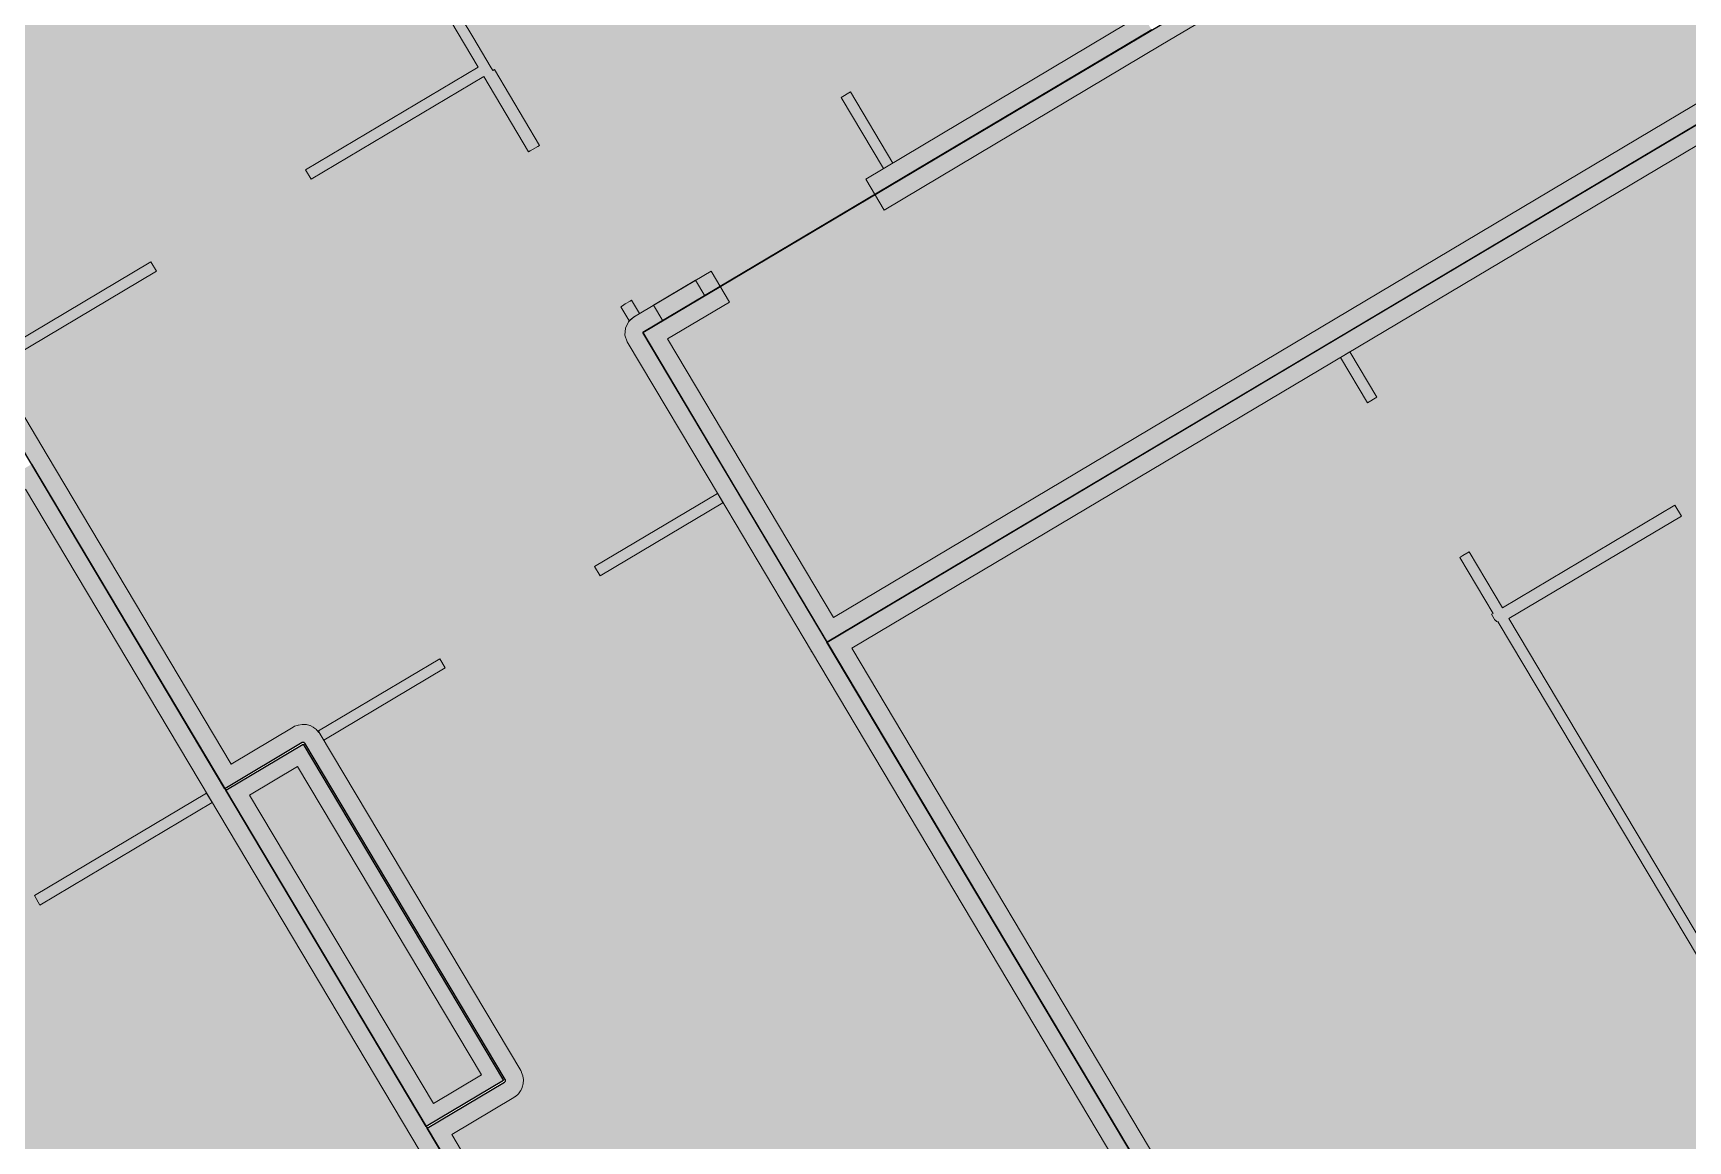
# Model space of a CAD drawing. Header units: millimetres. Extents: x 0 to 312583, y -208103 to 25097.
# Drawn here: x 68291 to 77478, y -105128 to -98974 of the extents above; entities that cross this region are included whole.
import ezdxf

# ---------------------------------------------------------------- set-up
doc = ezdxf.new("R2010")
doc.units = ezdxf.units.MM
doc.linetypes.add('Solid', pattern=[0])
for name, color, linetype, lineweight in [('Inner Walls', 5, 'Solid', 0), ('Room Objects', 47, 'Solid', 15), ('Room Walls', 47, 'Solid', 35), ('Service Area', 252, 'Solid', 25), ('Three-Bedroom Apartment', 250, 'Solid', 25), ('Two-Bedroom Apartment', 1, 'Solid', 35)]:
    doc.layers.add(name, color=color, linetype=linetype, lineweight=lineweight)

msp = doc.modelspace()

# ---------------------------------------------------------------- hatches: boundary and pattern name
at = {"layer": 'Room Objects', "linetype": 'Solid', "lineweight": 0}
msp.add_hatch(color=5, dxfattribs=at).paths.add_polyline_path([(71787, -100572), (71736, -100486), (71736, -100486), (71969, -100347), (72020, -100433), (72020, -100433)], flags=0)
at = {"layer": 'Service Area', "linetype": 'Solid', "lineweight": 25}
for points in [[(91456, -88861), (92479, -90580), (72699, -102357), (71676, -100638)], [(69790, -102925), (70903, -104793), (70474, -105049), (69361, -103180), (69361, -103180)]]:
    msp.add_hatch(color=254, dxfattribs=at).paths.add_polyline_path(points, flags=0)
at = {"layer": 'Two-Bedroom Apartment', "linetype": 'Solid', "lineweight": 25}
for points in [[(67736, -94022), (70562, -92340), (72526, -95639), (72526, -95639), (72097, -95895), (72095, -95896), (72094, -95898), (72093, -95899), (72092, -95901), (72092, -95903), (72092, -95905), (72092, -95907), (72093, -95909), (72980, -97397), (72981, -97399), (72982, -97400), (72984, -97401), (72986, -97402), (72988, -97402), (72990, -97402), (72992, -97402), (72993, -97401), (73423, -97145), (74501, -98956), (71676, -100638), (72187, -101498), (76638, -108973), (73812, -110656), (73812, -110656), (70479, -105058), (70908, -104802), (70910, -104801), (70911, -104799), (70912, -104798), (70913, -104796), (70913, -104794), (70913, -104792), (70913, -104790), (70912, -104788), (69799, -102919), (69798, -102918), (69796, -102917), (69795, -102916), (69793, -102915), (69791, -102915), (69789, -102915), (69787, -102915), (69785, -102916), (69356, -103172), (64910, -95705)], [(62479, -98316), (65422, -96564), (67386, -99864), (67386, -99864), (66957, -100119), (66955, -100121), (66954, -100122), (66953, -100124), (66952, -100126), (66952, -100128), (66952, -100129), (66952, -100131), (66953, -100133), (67839, -101622), (67841, -101623), (67842, -101625), (67844, -101626), (67845, -101626), (67847, -101627), (67849, -101627), (67851, -101626), (67853, -101625), (68283, -101369), (68283, -101369), (73300, -109796), (70357, -111549), (67414, -113301), (65706, -110431), (65706, -110431), (66135, -110175), (66137, -110174), (66138, -110173), (66139, -110171), (66140, -110169), (66140, -110167), (66140, -110165), (66140, -110163), (66139, -110161), (65368, -108866), (65366, -108865), (65365, -108863), (65363, -108862), (65361, -108862), (65359, -108861), (65357, -108861), (65356, -108862), (65354, -108863), (64924, -109119), (63987, -107544), (66405, -106104), (68118, -108983), (68119, -108984), (68121, -108985), (68123, -108986), (68124, -108987), (68126, -108987), (68128, -108987), (68130, -108987), (68132, -108986), (68648, -108679), (68649, -108678), (68651, -108676), (68652, -108674), (68652, -108673), (68653, -108671), (68653, -108669), (68652, -108667), (68651, -108665), (66988, -105873), (66988, -105872), (66976, -105856), (66975, -105855), (66960, -105842), (66959, -105841), (66942, -105830), (66940, -105830), (66922, -105823), (66920, -105822), (66901, -105820), (66899, -105819), (66882, -105820), (66930, -105792)], [(79463, -107291), (76638, -108973), (72698, -102357), (72699, -102357), (75524, -100675), (78350, -98992), (81176, -97309), (82254, -99120), (82254, -99120), (81825, -99376), (81823, -99377), (81822, -99379), (81821, -99380), (81820, -99382), (81820, -99384), (81820, -99386), (81820, -99388), (81821, -99390), (82708, -100878), (82709, -100880), (82710, -100881), (82712, -100882), (82714, -100883), (82716, -100883), (82718, -100883), (82719, -100883), (82721, -100882), (83151, -100626), (83151, -100626), (85115, -103926), (82289, -105608)]]:
    msp.add_hatch(color=151, dxfattribs=at).paths.add_polyline_path(points, flags=0)

# ---------------------------------------------------------------- linework, layer by layer
at = {"layer": 'Inner Walls', "color": 47, "linetype": 'Solid', "lineweight": 15}
for p, q in [((72734, -102220), (78729, -98650)), ((74982, -98786), (74552, -99042)), ((72914, -99785), (74364, -98921)), ((78401, -99078), (72836, -102391)), ((74552, -99042), (73016, -99957)), ((67472, -99813), (68369, -101318)), ((73016, -99957), (72914, -99785)), ((71625, -100552), (72055, -100296)), ((72055, -100296), (72157, -100468)), ((72157, -100468), (71813, -100673)), ((71579, -100613), (71596, -100578)), ((71596, -100578), (71625, -100552)), ((71577, -100652), (71579, -100613)), ((71590, -100689), (71577, -100652)), ((72101, -101549), (71590, -100689)), ((71813, -100673), (72734, -102220)), ((68369, -101318), (69390, -103035)), ((69270, -103223), (68248, -101507)), ((72612, -102408), (72101, -101549)), ((76424, -108810), (72612, -102408)), ((72836, -102391), (76596, -108707)), ((69390, -103035), (69734, -102830)), ((69734, -102830), (69743, -102825)), ((69743, -102825), (69745, -102825)), ((69745, -102825), (69763, -102818)), ((69763, -102818), (69765, -102818)), ((69765, -102818), (69784, -102815)), ((69784, -102815), (69786, -102815)), ((69786, -102815), (69806, -102816)), ((69806, -102816), (69808, -102816)), ((69808, -102816), (69827, -102821)), ((69827, -102821), (69829, -102821)), ((69829, -102821), (69846, -102830)), ((69846, -102830), (69848, -102831)), ((69848, -102831), (69864, -102843)), ((69864, -102843), (69865, -102844)), ((69865, -102844), (69878, -102859)), ((69878, -102859), (69880, -102860)), ((69880, -102860), (69885, -102868)), ((69885, -102868), (70998, -104737)), ((69759, -103048), (69493, -103207)), ((70780, -104762), (69759, -103048)), ((70393, -105109), (69270, -103223)), ((69493, -103207), (70513, -104921)), ((70513, -104921), (70780, -104762)), ((70998, -104737), (71002, -104746)), ((71002, -104746), (71003, -104748)), ((71003, -104748), (71010, -104766)), ((71012, -104811), (71007, -104830)), ((71010, -104766), (71010, -104768)), ((71010, -104768), (71013, -104787)), ((71013, -104789), (71012, -104809)), ((71012, -104809), (71012, -104811)), ((71013, -104787), (71013, -104789)), ((70959, -104888), (70616, -105093)), ((70968, -104882), (70959, -104888)), ((70969, -104881), (70968, -104882)), ((70984, -104868), (70969, -104881)), ((70985, -104867), (70984, -104868)), ((70997, -104851), (70985, -104867)), ((70998, -104849), (70997, -104851)), ((71006, -104832), (70998, -104849)), ((71007, -104830), (71006, -104832)), ((70616, -105093), (73269, -109549)), ((73086, -109633), (70393, -105109))]:
    msp.add_line(p, q, dxfattribs=at)
for p in [(68369, -101318), (72612, -102408), (69390, -103035), (69270, -103223)]:
    msp.add_point(p, dxfattribs=at)
at = {"layer": 'Room Objects', "color": 0, "linetype": 'Solid', "lineweight": 0}
for p, q in [((71736, -100486), (71969, -100347)), ((71969, -100347), (72020, -100433)), ((71787, -100572), (71736, -100486)), ((72020, -100433), (71787, -100572))]:
    msp.add_line(p, q, dxfattribs=at)
for p in [(71736, -100486), (72020, -100433)]:
    msp.add_point(p, dxfattribs=at)
at = {"layer": 'Room Walls', "color": 47, "linetype": 'Solid', "lineweight": 9}
for p, q in [((69747, -97341), (70737, -99005)), ((70762, -99163), (70157, -98147)), ((70737, -99005), (70829, -99158)), ((69804, -99733), (70762, -99163)), ((70793, -99215), (69835, -99785)), ((71042, -99634), (70793, -99215)), ((70829, -99158), (70843, -99182)), ((70843, -99182), (70852, -99177)), ((70852, -99177), (71103, -99599)), ((72777, -99332), (72829, -99301)), ((72829, -99301), (73064, -99696)), ((73012, -99726), (72777, -99332)), ((71051, -99629), (71042, -99634)), ((71094, -99604), (71051, -99629)), ((71103, -99599), (71094, -99604)), ((69835, -99785), (69804, -99733)), ((73064, -99696), (73012, -99726)), ((68058, -100773), (68945, -100245)), ((68976, -100296), (68078, -100831)), ((68945, -100245), (68976, -100296)), ((71554, -100494), (71563, -100489)), ((71598, -100568), (71554, -100494)), ((71563, -100489), (71578, -100479)), ((71578, -100479), (71606, -100463)), ((71606, -100463), (71614, -100458)), ((71614, -100458), (71658, -100532)), ((71600, -100570), (71598, -100568)), ((71626, -100552), (71600, -100571)), ((71600, -100571), (71600, -100570)), ((71637, -100545), (71626, -100552)), ((71650, -100537), (71637, -100545)), ((71658, -100532), (71650, -100537)), ((75550, -100776), (75601, -100745)), ((75700, -101028), (75550, -100776)), ((75601, -100745), (75751, -100997)), ((75751, -100997), (75700, -101028)), ((71408, -101938), (72091, -101532)), ((72121, -101583), (71439, -101990)), ((72091, -101532), (72121, -101583)), ((76448, -102167), (77406, -101597)), ((77406, -101597), (77411, -101605)), ((77411, -101605), (77437, -101648)), ((77442, -101657), (76484, -102227)), ((77437, -101648), (77442, -101657)), ((76211, -101887), (76228, -101877)), ((76228, -101877), (76263, -101856)), ((76263, -101856), (76448, -102167)), ((71439, -101990), (71408, -101938)), ((76396, -102198), (76211, -101887)), ((76388, -102203), (76396, -102198)), ((76403, -102229), (76388, -102203)), ((76405, -102231), (76403, -102229)), ((76406, -102233), (76405, -102231)), ((76410, -102237), (76406, -102233)), ((76411, -102238), (76410, -102237)), ((76416, -102242), (76411, -102238)), ((76418, -102243), (76416, -102242)), ((76423, -102245), (76418, -102243)), ((76425, -102246), (76423, -102245)), ((79310, -107091), (76425, -102246)), ((76484, -102227), (79361, -107060)), ((69875, -102851), (70549, -102450)), ((70579, -102501), (69905, -102903)), ((70549, -102450), (70579, -102501)), ((69905, -102903), (69875, -102851)), ((68299, -103766), (69254, -103197)), ((69285, -103249), (68329, -103818)), ((69254, -103197), (69285, -103249)), ((68329, -103818), (68299, -103766))]:
    msp.add_line(p, q, dxfattribs=at)
msp.add_point((76425, -102246), dxfattribs=at)
at = {"layer": 'Service Area', "color": 254, "linetype": 'Solid', "lineweight": 25}
for p, q in [((71676, -100638), (91456, -88861)), ((92479, -90580), (72699, -102357)), ((72699, -102357), (71676, -100638)), ((69361, -103180), (69790, -102925)), ((69790, -102925), (70903, -104793)), ((70474, -105049), (69361, -103180)), ((70903, -104793), (70474, -105049))]:
    msp.add_line(p, q, dxfattribs=at)
msp.add_point((69361, -103180), dxfattribs=at)
at = {"layer": 'Three-Bedroom Apartment', "color": 7, "linetype": 'Solid', "lineweight": 25}
msp.add_circle((67700, -105692), 600, dxfattribs=at)
at = {"layer": 'Two-Bedroom Apartment', "color": 151, "linetype": 'Solid', "lineweight": 25}
for p, q in [((69356, -103172), (64910, -95705)), ((74501, -98956), (71676, -100638)), ((75524, -100675), (78350, -98992)), ((71676, -100638), (72187, -101498)), ((72699, -102357), (75524, -100675)), ((68283, -101369), (73300, -109796)), ((72187, -101498), (76638, -108973)), ((76638, -108973), (72698, -102357)), ((72698, -102357), (72699, -102357)), ((69785, -102916), (69356, -103172)), ((69787, -102915), (69785, -102916)), ((69789, -102915), (69787, -102915)), ((69791, -102915), (69789, -102915)), ((69793, -102915), (69791, -102915)), ((69795, -102916), (69793, -102915)), ((69796, -102917), (69795, -102916)), ((69798, -102918), (69796, -102917)), ((69799, -102919), (69798, -102918)), ((70912, -104788), (69799, -102919)), ((70479, -105058), (70908, -104802)), ((70908, -104802), (70910, -104801)), ((70910, -104801), (70911, -104799)), ((70911, -104799), (70912, -104798)), ((70913, -104790), (70912, -104788)), ((70912, -104798), (70913, -104796)), ((70913, -104792), (70913, -104790)), ((70913, -104794), (70913, -104792)), ((70913, -104796), (70913, -104794)), ((73812, -110656), (70479, -105058))]:
    msp.add_line(p, q, dxfattribs=at)

doc.saveas('drawing.dxf')
